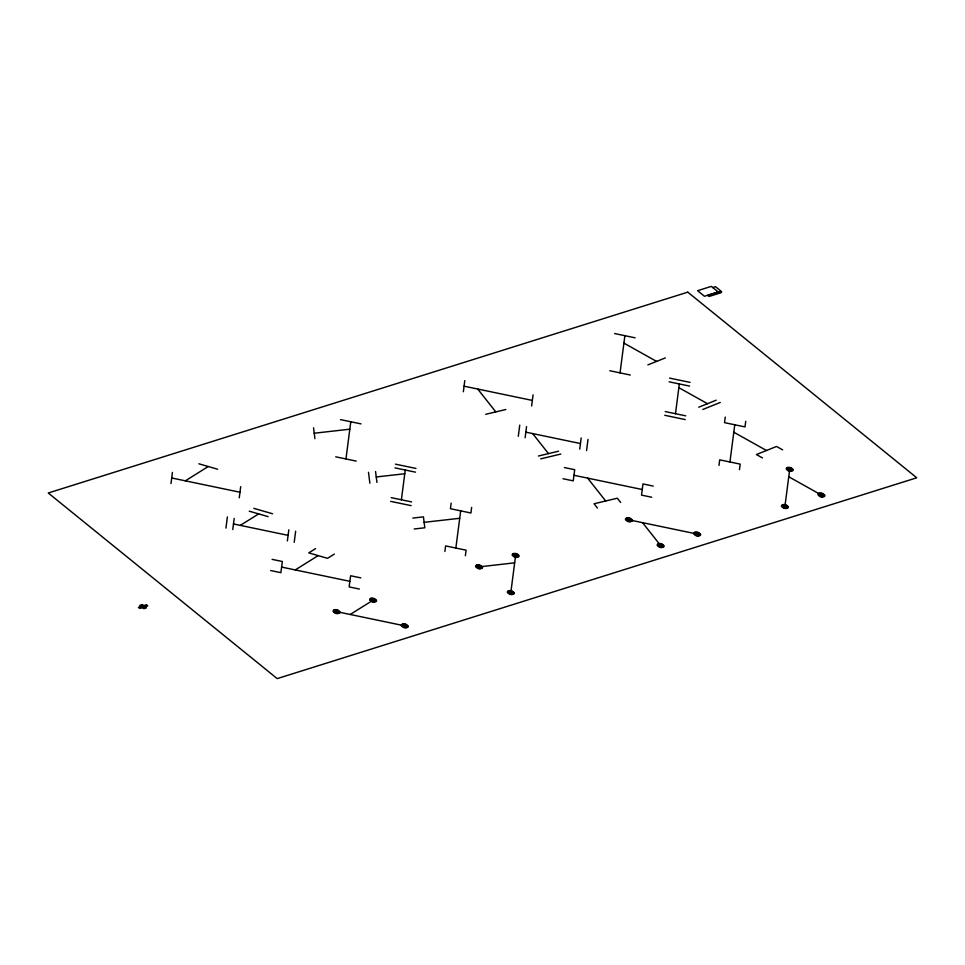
<?xml version="1.0" encoding="UTF-8"?>
<svg xmlns="http://www.w3.org/2000/svg" width="965" height="965" viewBox="0 0 965 965"><rect width="100%" height="100%" fill="white"/><g stroke="black" fill="none" stroke-linecap="round" stroke-linejoin="round"><path stroke-width="1.45" d="M170.986 483.562L172.433 472.404M225.931 528.12L227.378 516.951M232.758 529.544L234.206 518.386M239.26 497.807L240.695 486.649M287.377 540.931L288.825 529.773M294.204 542.354L295.652 531.196M345.965 458.954L350.778 421.753M401.392 499.786L405.252 470.027M463.345 391.754L464.792 380.596M444.889 551.485L445.613 545.913L466.095 550.183L465.371 555.768M451.162 503.139L450.438 508.712L470.92 512.994L471.644 507.409M455.854 548.048L460.679 510.847M518.302 436.313L519.737 425.143M525.129 437.736L526.564 426.578M531.619 406L533.066 394.842M510.811 592.594L515.624 555.406M579.736 449.123L581.183 437.965M586.563 450.546L588.011 439.389M620.049 372.876L624.874 335.687M675.476 413.708L679.336 383.949M718.985 465.419L719.709 459.847L740.191 464.117L739.467 469.69M725.246 417.061L724.522 422.646L745.004 426.916L745.728 421.343M729.95 461.982L734.763 424.781M784.895 506.529L789.72 469.328M185.364 480.835L208.247 466.505M240.309 525.382L258.656 513.911M315.579 548.615L308.752 552.885L327.545 558.325L334.373 554.055M295.266 569.929L318.148 555.611M350.211 614.476L373.105 600.158M647.865 364.903L665.319 357.906M698.769 407.194L716.223 400.185M702.822 409.462L720.276 402.453M712.773 287.546L715.511 286.689L721.736 291.732L718.997 292.6L711.301 286.388L697.599 290.694L704.462 296.267L718.177 291.961M485.709 414.299L505.877 409.498M538.422 456.023L558.59 451.21M540.665 458.858L560.822 454.045M314.228 433.225L349.812 429.196M376.254 476.975L404.769 473.743M412.839 518.072L423.442 516.866L424.817 527.783L414.214 528.989M424.13 522.33L459.714 518.289M479.086 566.877L514.659 562.836M614.633 333.552L635.115 337.822M669.577 378.099L690.059 382.369M669.095 381.814L689.577 386.084M609.808 370.741L630.29 375.023M665.235 411.572L685.717 415.843M664.752 415.288L685.234 419.57M464.069 386.181L532.342 400.427M525.841 432.151L580.46 443.55M340.536 419.618L361.019 423.888M564.453 467.555L574.694 469.702L573.246 480.86L563.005 478.724M653.208 486.083L642.967 483.935L641.52 495.105L651.761 497.24M573.97 475.275L642.244 489.52M395.493 464.165L415.963 468.435M395.011 467.88L415.493 472.162M335.724 456.819L356.194 461.089M628.915 519.821L697.188 534.067M391.151 497.638L411.633 501.921M390.668 501.366L411.15 505.636M171.71 477.989L239.971 492.234M233.482 523.959L288.101 535.358M272.094 559.362L282.335 561.509L280.887 572.667L270.646 570.532M360.838 577.89L350.597 575.743L349.149 586.913L359.39 589.048M281.611 567.082L349.873 581.328M336.556 611.629L404.83 625.875M198.85 463.791L217.656 469.231M253.807 508.338L272.6 513.778M249.26 511.185L268.053 516.625M623.909 343.118L656.598 361.405M678.853 387.677L707.502 403.696M782.627 449.859L776.56 446.457L756.427 454.539L762.495 457.941M733.798 432.224L766.487 450.498M788.755 476.77L821.444 495.057M642.569 522.668L660.639 545.551M620.676 502.463L617.323 498.217L594.066 503.766L597.419 508.012M587.625 478.121L605.694 500.992M532.668 433.575L548.506 453.622M477.723 389.028L495.793 411.898M375.566 471.523L376.941 482.428M368.497 472.319L369.872 483.236M313.553 427.772L314.916 438.689M335.362 611.062C336.206 614.5 339.849 610.073 335.362 611.062M335.953 611.352L337.243 611.774L335.953 611.352M371.899 599.591C372.755 603.029 376.386 598.59 371.899 599.591M372.502 599.868L373.781 600.302L372.502 599.868M403.623 625.308C404.48 628.746 408.111 624.319 403.623 625.308M404.226 625.597L405.505 626.02L404.226 625.597M477.88 566.31C478.737 569.748 482.367 565.309 477.88 566.31M478.483 566.588L479.762 567.022L478.483 566.588M514.429 554.839C515.274 558.277 518.917 553.838 514.429 554.839M515.033 555.116L516.311 555.538L515.033 555.116M509.604 592.028C510.461 595.465 514.092 591.038 509.604 592.028M510.208 592.317L511.486 592.739L510.208 592.317M627.72 519.254C628.565 522.692 632.208 518.265 627.72 519.254M628.324 519.544L629.602 519.966L628.324 519.544M659.445 544.984C660.289 548.422 663.932 543.983 659.445 544.984M660.048 545.261L661.327 545.683L660.048 545.261M695.994 533.5C696.839 536.938 700.481 532.511 695.994 533.5M696.585 533.79L697.876 534.212L696.585 533.79M788.514 468.761C789.37 472.199 793.001 467.772 788.514 468.761M789.117 469.05L790.395 469.473L789.117 469.05M783.701 505.962C784.545 509.399 788.188 504.96 783.701 505.962M784.292 506.239L785.582 506.673L784.292 506.239M820.238 494.49C821.094 497.928 824.725 493.489 820.238 494.49M820.841 494.768L822.12 495.19L820.841 494.768M334.312 609.82L333.552 610.218A3.667 1.641 -6.3 0 0 333.142 610.917A5.754 2.569 -6.3 0 0 333.287 611.653L335.084 613.113A5.754 2.569 -6.3 0 0 336.315 613.487A3.896 1.737 -6.3 0 0 337.834 613.619L339.559 613.052A3.667 1.641 -6.3 0 0 339.969 612.341A5.754 2.569 -6.3 0 0 339.825 611.617L338.027 610.157A5.754 2.569 -6.3 0 0 336.797 609.771A3.667 1.641 -6.3 0 0 335.362 609.651L334.312 609.82M334.758 610.182L334.155 610.495A2.931 1.315 -6.3 0 0 333.83 611.062A4.596 2.051 -6.3 0 0 333.938 611.641L335.374 612.811A4.596 2.051 -6.3 0 0 336.363 613.125A3.112 1.387 -6.3 0 0 337.581 613.221L338.956 612.763A2.931 1.315 -6.3 0 0 339.282 612.208A4.596 2.051 -6.3 0 0 339.173 611.617L337.738 610.447A4.596 2.051 -6.3 0 0 336.749 610.145A2.931 1.315 -6.3 0 0 335.603 610.049L334.758 610.182M335.205 610.543L334.758 610.785A2.207 0.977 -6.3 0 0 334.505 611.207A3.45 1.544 -6.3 0 0 334.59 611.641L335.675 612.522A3.45 1.544 -6.3 0 0 336.411 612.751A2.34 1.049 -6.3 0 0 337.328 612.823L338.353 612.486A2.207 0.977 -6.3 0 0 338.606 612.063A3.45 1.544 -6.3 0 0 338.522 611.629L337.436 610.749A3.45 1.544 -6.3 0 0 336.701 610.519A2.207 0.977 -6.3 0 0 335.844 610.447L335.205 610.543M370.862 598.336L370.102 598.734A3.667 1.641 -6.3 0 0 369.692 599.446A5.754 2.569 -6.3 0 0 369.824 600.17L371.634 601.629A5.754 2.569 -6.3 0 0 372.864 602.015A3.896 1.737 -6.3 0 0 374.384 602.148L376.097 601.569A3.667 1.641 -6.3 0 0 376.519 600.869A5.754 2.569 -6.3 0 0 376.374 600.146L374.577 598.686A5.754 2.569 -6.3 0 0 373.346 598.3A3.667 1.641 -6.3 0 0 371.911 598.167L370.862 598.336M371.308 598.698L370.705 599.024A2.931 1.315 -6.3 0 0 370.367 599.591A4.596 2.051 -6.3 0 0 370.488 600.17L371.923 601.34A4.596 2.051 -6.3 0 0 372.912 601.641A3.112 1.387 -6.3 0 0 374.131 601.75L375.506 601.292A2.931 1.315 -6.3 0 0 375.831 600.725A4.596 2.051 -6.3 0 0 375.723 600.146L374.275 598.976A4.596 2.051 -6.3 0 0 373.298 598.674A2.931 1.315 -6.3 0 0 372.14 598.565L371.308 598.698M371.754 599.06L371.296 599.301A2.207 0.977 -6.3 0 0 371.055 599.723A3.45 1.544 -6.3 0 0 371.139 600.17L372.225 601.038A3.45 1.544 -6.3 0 0 372.96 601.267A2.34 1.049 -6.3 0 0 373.877 601.352L374.903 601.002A2.207 0.977 -6.3 0 0 375.144 600.58A3.45 1.544 -6.3 0 0 375.059 600.146L373.986 599.277A3.45 1.544 -6.3 0 0 373.25 599.036A2.207 0.977 -6.3 0 0 372.381 598.963L371.754 599.06M476.843 565.056L476.083 565.454A3.667 1.641 -6.3 0 0 475.673 566.166A5.754 2.569 -6.3 0 0 475.805 566.889L477.615 568.349A5.754 2.569 -6.3 0 0 478.845 568.735A3.896 1.737 -6.3 0 0 480.365 568.868L482.078 568.288A3.667 1.641 -6.3 0 0 482.5 567.589A5.754 2.569 -6.3 0 0 482.355 566.865L480.558 565.406A5.754 2.569 -6.3 0 0 479.328 565.02A3.667 1.641 -6.3 0 0 477.892 564.887L476.843 565.056M477.289 565.418L476.686 565.743A2.931 1.315 -6.3 0 0 476.348 566.31A4.596 2.051 -6.3 0 0 476.469 566.889L477.904 568.059A4.596 2.051 -6.3 0 0 478.893 568.361A3.112 1.387 -6.3 0 0 480.112 568.469L481.487 568.011A2.931 1.315 -6.3 0 0 481.812 567.444A4.596 2.051 -6.3 0 0 481.704 566.865L480.256 565.695A4.596 2.051 -6.3 0 0 479.279 565.394A2.931 1.315 -6.3 0 0 478.121 565.285L477.289 565.418M477.735 565.78L477.277 566.021A2.207 0.977 -6.3 0 0 477.036 566.455A3.45 1.544 -6.3 0 0 477.12 566.889L478.206 567.758A3.45 1.544 -6.3 0 0 478.942 567.987A2.34 1.049 -6.3 0 0 479.858 568.071L480.884 567.722A2.207 0.977 -6.3 0 0 481.125 567.299A3.45 1.544 -6.3 0 0 481.04 566.865L479.967 565.997A3.45 1.544 -6.3 0 0 479.231 565.755A2.207 0.977 -6.3 0 0 478.363 565.683L477.735 565.78M513.38 553.584L512.632 553.982A3.667 1.641 -6.3 0 0 512.21 554.694A5.754 2.569 -6.3 0 0 512.355 555.418L514.152 556.877A5.754 2.569 -6.3 0 0 515.382 557.263A3.896 1.737 -6.3 0 0 516.914 557.396L518.627 556.817A3.667 1.641 -6.3 0 0 519.037 556.117A5.754 2.569 -6.3 0 0 518.905 555.382L517.095 553.922A5.754 2.569 -6.3 0 0 515.865 553.536A3.667 1.641 -6.3 0 0 514.429 553.415L513.38 553.584M513.838 553.946L513.223 554.272A2.931 1.315 -6.3 0 0 512.898 554.827A4.596 2.051 -6.3 0 0 513.006 555.418L514.454 556.576A4.596 2.051 -6.3 0 0 515.431 556.889A3.112 1.387 -6.3 0 0 516.649 556.998L518.024 556.54A2.931 1.315 -6.3 0 0 518.362 555.973A4.596 2.051 -6.3 0 0 518.241 555.394L516.806 554.224A4.596 2.051 -6.3 0 0 515.817 553.91A2.931 1.315 -6.3 0 0 514.671 553.813L513.838 553.946M514.285 554.308L513.826 554.549A2.207 0.977 -6.3 0 0 513.585 554.971A3.45 1.544 -6.3 0 0 513.669 555.406L514.743 556.286A3.45 1.544 -6.3 0 0 515.479 556.516A2.34 1.049 -6.3 0 0 516.396 556.6L517.433 556.25A2.207 0.977 -6.3 0 0 517.674 555.828A3.45 1.544 -6.3 0 0 517.59 555.394L516.516 554.513A3.45 1.544 -6.3 0 0 515.768 554.284A2.207 0.977 -6.3 0 0 514.912 554.212L514.285 554.308M402.586 624.053L401.826 624.464A3.667 1.641 -6.3 0 0 401.416 625.163A5.754 2.569 -6.3 0 0 401.549 625.887L403.358 627.347A5.754 2.569 -6.3 0 0 404.588 627.732A3.896 1.737 -6.3 0 0 406.108 627.865L407.833 627.298A3.667 1.641 -6.3 0 0 408.243 626.587A5.754 2.569 -6.3 0 0 408.099 625.863L406.301 624.403A5.754 2.569 -6.3 0 0 405.071 624.017A3.667 1.641 -6.3 0 0 403.635 623.897L402.586 624.053M403.032 624.427L402.429 624.741A2.931 1.315 -6.3 0 0 402.091 625.308A4.596 2.051 -6.3 0 0 402.212 625.887L403.647 627.057A4.596 2.051 -6.3 0 0 404.637 627.371A3.112 1.387 -6.3 0 0 405.855 627.467L407.23 627.009A2.931 1.315 -6.3 0 0 407.556 626.442A4.596 2.051 -6.3 0 0 407.447 625.863L406 624.693A4.596 2.051 -6.3 0 0 405.023 624.391A2.931 1.315 -6.3 0 0 403.877 624.295L403.032 624.427M403.479 624.789L403.032 625.03A2.207 0.977 -6.3 0 0 402.779 625.453A3.45 1.544 -6.3 0 0 402.863 625.887L403.949 626.768A3.45 1.544 -6.3 0 0 404.685 626.997A2.34 1.049 -6.3 0 0 405.602 627.069L406.627 626.731A2.207 0.977 -6.3 0 0 406.88 626.309A3.45 1.544 -6.3 0 0 406.796 625.863L405.71 624.994A3.45 1.544 -6.3 0 0 404.974 624.765A2.207 0.977 -6.3 0 0 404.106 624.681L403.479 624.789M626.671 518.012L625.923 518.41A3.667 1.641 -6.3 0 0 625.501 519.11A5.754 2.569 -6.3 0 0 625.646 519.846L627.443 521.305A5.754 2.569 -6.3 0 0 628.673 521.679A3.896 1.737 -6.3 0 0 630.205 521.812L631.918 521.245A3.667 1.641 -6.3 0 0 632.328 520.533A5.754 2.569 -6.3 0 0 632.196 519.809L630.386 518.35A5.754 2.569 -6.3 0 0 629.156 517.964A3.667 1.641 -6.3 0 0 627.72 517.843L626.671 518.012M627.129 518.374L626.514 518.688A2.931 1.315 -6.3 0 0 626.188 519.254A4.596 2.051 -6.3 0 0 626.297 519.833L627.745 521.004A4.596 2.051 -6.3 0 0 628.722 521.317A3.112 1.387 -6.3 0 0 629.94 521.414L631.315 520.955A2.931 1.315 -6.3 0 0 631.653 520.4A4.596 2.051 -6.3 0 0 631.532 519.809L630.097 518.639A4.596 2.051 -6.3 0 0 629.108 518.338A2.931 1.315 -6.3 0 0 627.962 518.241L627.129 518.374M627.576 518.736L627.117 518.977A2.207 0.977 -6.3 0 0 626.876 519.399A3.45 1.544 -6.3 0 0 626.961 519.833L628.034 520.714A3.45 1.544 -6.3 0 0 628.77 520.943A2.34 1.049 -6.3 0 0 629.687 521.016L630.724 520.678A2.207 0.977 -6.3 0 0 630.965 520.256A3.45 1.544 -6.3 0 0 630.881 519.821L629.807 518.941A3.45 1.544 -6.3 0 0 629.059 518.712A2.207 0.977 -6.3 0 0 628.203 518.639L627.576 518.736M508.567 590.773L507.807 591.183A3.667 1.641 -6.3 0 0 507.397 591.883A5.754 2.569 -6.3 0 0 507.53 592.606L509.339 594.066A5.754 2.569 -6.3 0 0 510.569 594.452A3.896 1.737 -6.3 0 0 512.089 594.585L513.814 594.018A3.667 1.641 -6.3 0 0 514.224 593.306A5.754 2.569 -6.3 0 0 514.08 592.582L512.282 591.123A5.754 2.569 -6.3 0 0 511.052 590.737A3.667 1.641 -6.3 0 0 509.617 590.616L508.567 590.773M509.013 591.147L508.41 591.461A2.931 1.315 -6.3 0 0 508.072 592.028A4.596 2.051 -6.3 0 0 508.193 592.606L509.629 593.777A4.596 2.051 -6.3 0 0 510.618 594.09A3.112 1.387 -6.3 0 0 511.836 594.187L513.211 593.728A2.931 1.315 -6.3 0 0 513.537 593.161A4.596 2.051 -6.3 0 0 513.428 592.582L511.981 591.412A4.596 2.051 -6.3 0 0 511.004 591.111A2.931 1.315 -6.3 0 0 509.858 591.014L509.013 591.147M509.46 591.509L509.013 591.75A2.207 0.977 -6.3 0 0 508.76 592.172A3.45 1.544 -6.3 0 0 508.844 592.606L509.93 593.487A3.45 1.544 -6.3 0 0 510.666 593.716A2.34 1.049 -6.3 0 0 511.583 593.789L512.608 593.451A2.207 0.977 -6.3 0 0 512.861 593.029A3.45 1.544 -6.3 0 0 512.777 592.582L511.691 591.714A3.45 1.544 -6.3 0 0 510.955 591.485A2.207 0.977 -6.3 0 0 510.087 591.4L509.46 591.509M787.476 467.506L786.716 467.916A3.667 1.641 -6.3 0 0 786.306 468.616A5.754 2.569 -6.3 0 0 786.439 469.34L788.248 470.811A5.754 2.569 -6.3 0 0 789.479 471.185A3.896 1.737 -6.3 0 0 790.998 471.318L792.723 470.751A3.667 1.641 -6.3 0 0 793.134 470.039A5.754 2.569 -6.3 0 0 792.989 469.316L791.191 467.856A5.754 2.569 -6.3 0 0 789.961 467.47A3.667 1.641 -6.3 0 0 788.526 467.35L787.476 467.506M787.923 467.88L787.319 468.194A2.931 1.315 -6.3 0 0 786.982 468.761A4.596 2.051 -6.3 0 0 787.102 469.34L788.538 470.51A4.596 2.051 -6.3 0 0 789.527 470.824A3.112 1.387 -6.3 0 0 790.745 470.92L792.12 470.462A2.931 1.315 -6.3 0 0 792.446 469.895A4.596 2.051 -6.3 0 0 792.337 469.316L790.89 468.146A4.596 2.051 -6.3 0 0 789.913 467.844A2.931 1.315 -6.3 0 0 788.767 467.748L787.923 467.88M788.369 468.242L787.923 468.483A2.207 0.977 -6.3 0 0 787.669 468.906A3.45 1.544 -6.3 0 0 787.754 469.34L788.839 470.22A3.45 1.544 -6.3 0 0 789.575 470.45A2.34 1.049 -6.3 0 0 790.492 470.522L791.517 470.184A2.207 0.977 -6.3 0 0 791.77 469.762A3.45 1.544 -6.3 0 0 791.686 469.328L790.6 468.447A3.45 1.544 -6.3 0 0 789.865 468.218A2.207 0.977 -6.3 0 0 788.996 468.146L788.369 468.242M658.395 543.729L657.648 544.127A3.667 1.641 -6.3 0 0 657.225 544.839A5.754 2.569 -6.3 0 0 657.37 545.563L659.167 547.022A5.754 2.569 -6.3 0 0 660.398 547.408A3.896 1.737 -6.3 0 0 661.93 547.541L663.643 546.962A3.667 1.641 -6.3 0 0 664.053 546.262A5.754 2.569 -6.3 0 0 663.92 545.527L662.111 544.067A5.754 2.569 -6.3 0 0 660.88 543.681A3.667 1.641 -6.3 0 0 659.445 543.56L658.395 543.729M658.854 544.091L658.239 544.417A2.931 1.315 -6.3 0 0 657.913 544.972A4.596 2.051 -6.3 0 0 658.021 545.563L659.469 546.721A4.596 2.051 -6.3 0 0 660.446 547.034A3.112 1.387 -6.3 0 0 661.676 547.143L663.039 546.685A2.931 1.315 -6.3 0 0 663.377 546.118A4.596 2.051 -6.3 0 0 663.257 545.539L661.821 544.369A4.596 2.051 -6.3 0 0 660.832 544.055A2.931 1.315 -6.3 0 0 659.686 543.958L658.854 544.091M659.3 544.453L658.842 544.694A2.207 0.977 -6.3 0 0 658.6 545.116A3.45 1.544 -6.3 0 0 658.685 545.551L659.758 546.431A3.45 1.544 -6.3 0 0 660.494 546.66A2.34 1.049 -6.3 0 0 661.411 546.745L662.448 546.395A2.207 0.977 -6.3 0 0 662.69 545.973A3.45 1.544 -6.3 0 0 662.605 545.539L661.532 544.658A3.45 1.544 -6.3 0 0 660.784 544.429A2.207 0.977 -6.3 0 0 659.927 544.356L659.3 544.453M694.945 532.246L694.185 532.656A3.667 1.641 -6.3 0 0 693.775 533.356A5.754 2.569 -6.3 0 0 693.919 534.079L695.717 535.539A5.754 2.569 -6.3 0 0 696.947 535.925A3.896 1.737 -6.3 0 0 698.479 536.058L700.192 535.491A3.667 1.641 -6.3 0 0 700.602 534.779A5.754 2.569 -6.3 0 0 700.457 534.055L698.66 532.596A5.754 2.569 -6.3 0 0 697.43 532.21A3.667 1.641 -6.3 0 0 695.994 532.089L694.945 532.246M695.391 532.62L694.788 532.933A2.931 1.315 -6.3 0 0 694.462 533.5A4.596 2.051 -6.3 0 0 694.571 534.079L696.006 535.249A4.596 2.051 -6.3 0 0 696.995 535.563A3.112 1.387 -6.3 0 0 698.214 535.659L699.589 535.201A2.931 1.315 -6.3 0 0 699.915 534.634A4.596 2.051 -6.3 0 0 699.806 534.055L698.371 532.885A4.596 2.051 -6.3 0 0 697.381 532.583A2.931 1.315 -6.3 0 0 696.235 532.487L695.391 532.62M695.837 532.982L695.391 533.223A2.207 0.977 -6.3 0 0 695.138 533.645A3.45 1.544 -6.3 0 0 695.222 534.079L696.308 534.96A3.45 1.544 -6.3 0 0 697.044 535.189A2.34 1.049 -6.3 0 0 697.96 535.261L698.986 534.924A2.207 0.977 -6.3 0 0 699.239 534.501A3.45 1.544 -6.3 0 0 699.155 534.055L698.069 533.187A3.45 1.544 -6.3 0 0 697.333 532.957A2.207 0.977 -6.3 0 0 696.477 532.873L695.837 532.982M782.651 504.707L781.891 505.105A3.667 1.641 -6.3 0 0 781.481 505.817A5.754 2.569 -6.3 0 0 781.626 506.541L783.423 508A5.754 2.569 -6.3 0 0 784.654 508.386A3.896 1.737 -6.3 0 0 786.186 508.519L787.898 507.94A3.667 1.641 -6.3 0 0 788.308 507.24A5.754 2.569 -6.3 0 0 788.176 506.516L786.366 505.057A5.754 2.569 -6.3 0 0 785.136 504.671A3.667 1.641 -6.3 0 0 783.701 504.538L782.651 504.707M783.098 505.069L782.494 505.395A2.931 1.315 -6.3 0 0 782.169 505.962A4.596 2.051 -6.3 0 0 782.277 506.541L783.725 507.711A4.596 2.051 -6.3 0 0 784.702 508.012A3.112 1.387 -6.3 0 0 785.92 508.121L787.295 507.662A2.931 1.315 -6.3 0 0 787.633 507.095A4.596 2.051 -6.3 0 0 787.512 506.516L786.077 505.346A4.596 2.051 -6.3 0 0 785.088 505.045A2.931 1.315 -6.3 0 0 783.942 504.936L783.098 505.069M783.556 505.431L783.098 505.672A2.207 0.977 -6.3 0 0 782.844 506.094A3.45 1.544 -6.3 0 0 782.929 506.541L784.014 507.409A3.45 1.544 -6.3 0 0 784.75 507.638A2.34 1.049 -6.3 0 0 785.667 507.723L786.692 507.373A2.207 0.977 -6.3 0 0 786.945 506.951A3.45 1.544 -6.3 0 0 786.861 506.516L785.775 505.648A3.45 1.544 -6.3 0 0 785.04 505.407A2.207 0.977 -6.3 0 0 784.183 505.334L783.556 505.431M819.201 493.236L818.441 493.634A3.667 1.641 -6.3 0 0 818.03 494.333A5.754 2.569 -6.3 0 0 818.175 495.069L819.973 496.529A5.754 2.569 -6.3 0 0 821.203 496.915A3.896 1.737 -6.3 0 0 822.723 497.047L824.448 496.468A3.667 1.641 -6.3 0 0 824.858 495.769A5.754 2.569 -6.3 0 0 824.713 495.033L822.916 493.573A5.754 2.569 -6.3 0 0 821.685 493.187A3.667 1.641 -6.3 0 0 820.25 493.067L819.201 493.236M819.647 493.598L819.044 493.923A2.931 1.315 -6.3 0 0 818.706 494.478A4.596 2.051 -6.3 0 0 818.827 495.057L820.262 496.227A4.596 2.051 -6.3 0 0 821.251 496.541A3.112 1.387 -6.3 0 0 822.47 496.649L823.845 496.191A2.931 1.315 -6.3 0 0 824.17 495.624A4.596 2.051 -6.3 0 0 824.062 495.045L822.614 493.875A4.596 2.051 -6.3 0 0 821.637 493.561A2.931 1.315 -6.3 0 0 820.491 493.465L819.647 493.598M820.093 493.959L819.647 494.201A2.207 0.977 -6.3 0 0 819.394 494.623A3.45 1.544 -6.3 0 0 819.478 495.057L820.564 495.938A3.45 1.544 -6.3 0 0 821.299 496.167A2.34 1.049 -6.3 0 0 822.216 496.251L823.242 495.901A2.207 0.977 -6.3 0 0 823.495 495.479A3.45 1.544 -6.3 0 0 823.41 495.045L822.325 494.164A3.45 1.544 -6.3 0 0 821.589 493.935A2.207 0.977 -6.3 0 0 820.72 493.863L820.093 493.959M687.792 292.154L48.25 492.994L277.208 678.612L916.75 477.784L687.792 292.154M719.685 291.611L707.683 295.374L709.058 296.484L721.06 292.721L719.685 291.611M142.325 604.56L139.744 605.369L143.845 608.698L146.415 607.89L142.325 604.56M146.439 604.814L138.381 607.347L139.732 608.445L147.79 605.911L146.439 604.814"/></g></svg>
